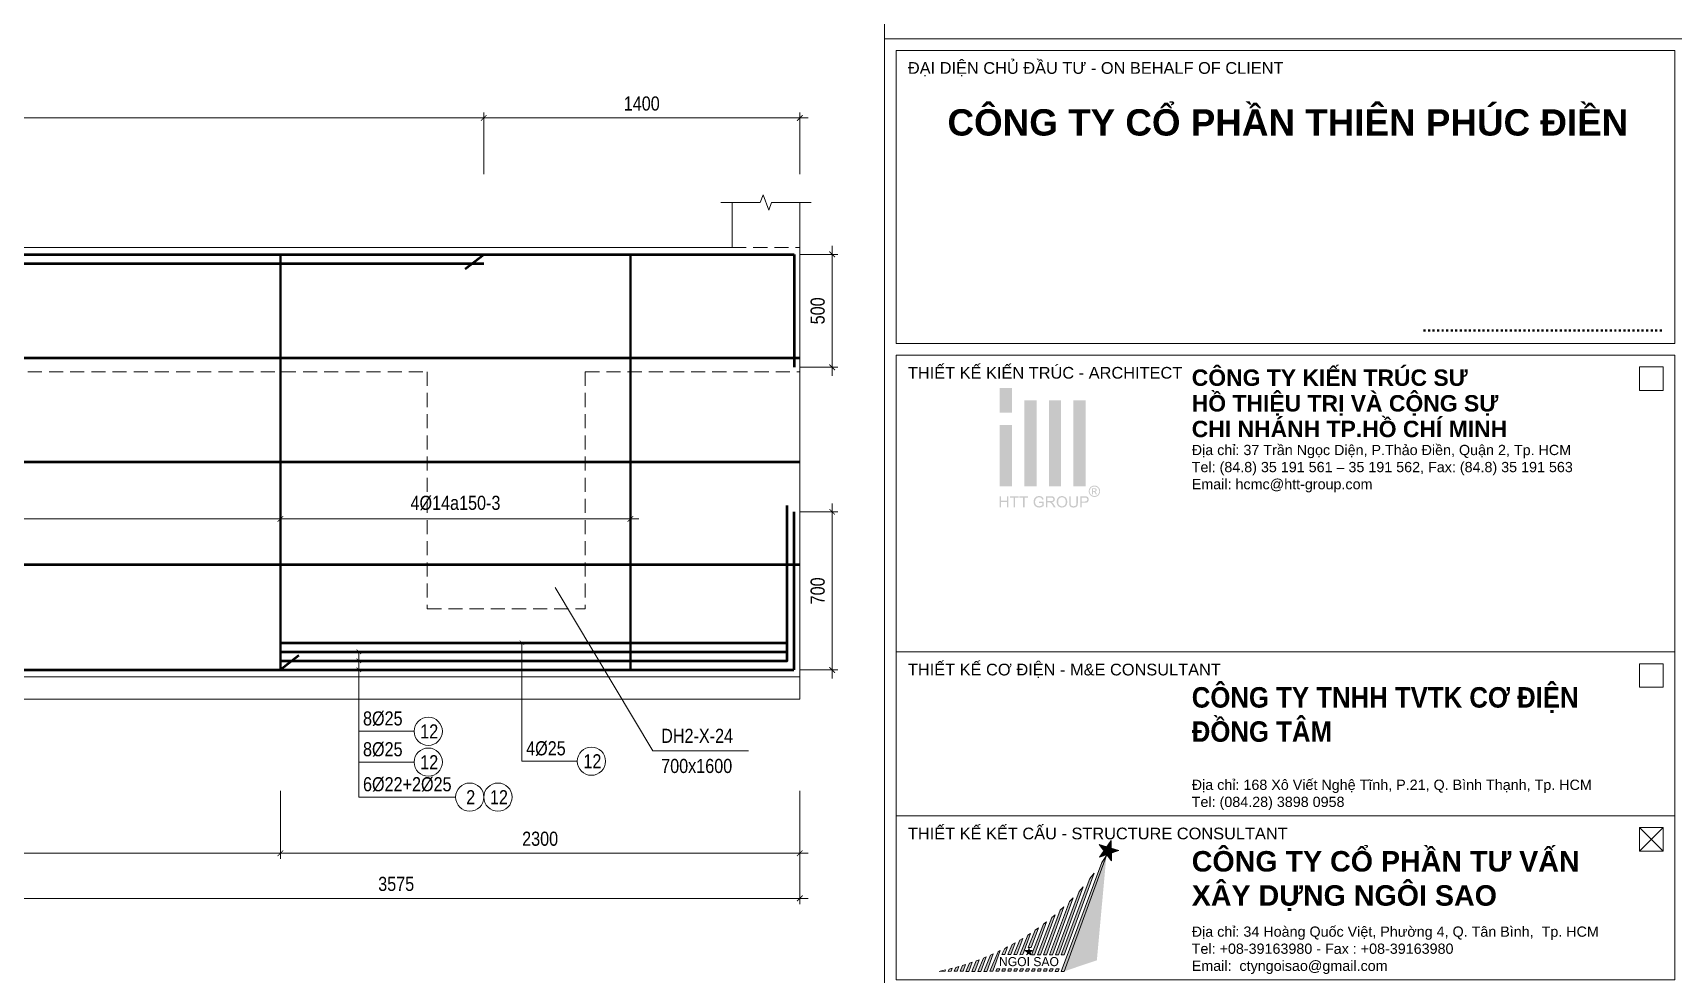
# Model space of a CAD drawing. Header units: millimetres. Extents: x 3014920 to 3563667, y -1638653 to -1356471.
# Drawn here: x 3207059 to 3214324, y -1614259 to -1610090 of the extents above; entities that cross this region are included whole.
import ezdxf
from ezdxf.enums import TextEntityAlignment as Align
from ezdxf.xclip import XClip

# ---------------------------------------------------------------- set-up
doc = ezdxf.new("R2010")
doc.units = ezdxf.units.MM
doc.header["$MEASUREMENT"] = 0
doc.header["$XCLIPFRAME"] = 0
doc.header["$PDMODE"] = 2
doc.linetypes.add('HIDDEN', pattern=[0.375, 0.25, -0.125])
doc.layers.get('0').update_dxf_attribs({"lineweight": 9})
doc.layers.get('Defpoints').update_dxf_attribs({"color": 10, "lineweight": 0})
for name, color, linetype, lineweight in [('CDAI', 21, 'Continuous', 40), ('CTHEP', 50, 'Continuous', 50), ('DBAO', 90, 'Continuous', 13), ('DGIONG', 130, 'Continuous', 13), ('DMo', 9, 'HIDDEN', 9), ('KTH', 154, 'Continuous', 9), ('Net khuat', 8, 'HIDDEN', 13), ('TEXT', 7, 'Continuous', 15)]:
    doc.layers.add(name, color=color, linetype=linetype, lineweight=lineweight)
doc.layers.add('CHG_XX_Khung ten$0$A1 BORDER$0$DGIONG', color=7, linetype='Continuous', lineweight=13, true_color=0x29ffff)
doc.layers.add('CHG_XX_Khung ten$0$A1 BORDER$0$STICK', color=7, linetype='Continuous', lineweight=9, true_color=0xe60000)
doc.styles.add('CHG_XX_Khung ten$0$A1 BORDER$0$ARIAL', font='arial.ttf')
doc.styles.add('CHG_XX_Khung ten$0$A1 BORDER$0$Arial - Bold', font='arialbd.ttf', dxfattribs={"height": 2.5})
doc.styles.add('CHG_XX_Khung ten$0$A1 BORDER$0$Star-AvoBold', font='VAVOB_0.TTF')
doc.styles.add('CHG_XX_Khung ten$0$A1 BORDER$0$Title Block DD$0$ARIAL', font='arial.ttf')
doc.styles.add('CHG_XX_Khung ten$0$A1 BORDER$0$Title Block DD$0$Arial - Bold', font='arialbd.ttf', dxfattribs={"height": 2.5})
doc.styles.add('Star-HelCon', font='VHELVCN_0.TTF')
doc.styles.add('TTP-HelCon', font='VHELVCN_0.TTF')
doc.styles.add('VNI-HELVE-CONDENSE', font='VHELVCN_0.TTF')
doc.dimstyles.new('kc-25', dxfattribs={"dimtxt": 62.5, "dimasz": 20, "dimexe": 20, "dimexo": 50, "dimgap": 25, "dimtad": 3, "dimdec": 0, "dimzin": 0, "dimdsep": 46, "dimtxsty": 'VNI-HELVE-CONDENSE', "dimblk": 'DIM', "dimcen": 2.5, "dimclrd": 256, "dimclre": 154, "dimclrt": 7, "dimaunit": 1, "dimadec": 0, "dimazin": 0, "dimtfac": 1, "dimtdec": 0, "dimtix": 1, "dimtmove": 0, "dimatfit": 3, "dimldrblk": 'DOT', "dimfxl": 1, "dimtolj": 1, "dimtzin": 0, "dimarcsym": 0})
doc.dimstyles.new('TTP-25', dxfattribs={"dimscale": 25, "dimtxt": 2.5, "dimasz": 1, "dimexe": 1, "dimexo": 1, "dimgap": 0.09, "dimtad": 0, "dimdec": 4, "dimrnd": 1, "dimzin": 9, "dimdsep": 46, "dimtxsty": 'TTP-HelCon', "dimblk": 'ARCHTICK', "dimcen": 0.09, "dimdle": 1.5, "dimclrd": 256, "dimclre": 256, "dimclrt": 7, "dimadec": 0, "dimazin": 0, "dimtfac": 1, "dimtdec": 4, "dimtmove": 0, "dimatfit": 3, "dimldrblk": 'ARCHTICK', "dimfxl": 1, "dimtvp": 1, "dimtolj": 1, "dimtzin": 0, "dimarcsym": 0})

# ---------------------------------------------------------------- blocks, each defined once
blk = doc.blocks.new('_ArchTick')
at = {"color": 0, "linetype": 'ByBlock', "const_width": 0.15}
blk.add_lwpolyline([(-0.5, -0.5), (0.5, 0.5)], dxfattribs=at)
blk = doc.blocks.new('*D649')
at = {"layer": 'Defpoints', "color": 0, "transparency": 16777216}
for p in [(21300, 574), (16100, 300), (21300, 300)]:
    blk.add_point(p, dxfattribs=at)
at = {"layer": 'KTH', "lineweight": -2, "transparency": 16777216}
for p, q in [((16100, 325), (16100, 599)), ((21300, 325), (21300, 599)), ((16062.5, 574), (21337.5, 574))]:
    blk.add_line(p, q, dxfattribs=at)
at = {"layer": 'KTH', "lineweight": -2, "transparency": 16777216, "xscale": 25, "yscale": 25, "zscale": 25, "rotation": 180}
blk.add_blockref('_ArchTick', (16100, 574), dxfattribs=at)
at = {"layer": 'KTH', "lineweight": -2, "transparency": 16777216, "xscale": 25, "yscale": 25, "zscale": 25}
blk.add_blockref('_ArchTick', (21300, 574), dxfattribs=at)
at = {"layer": 'KTH', "color": 7, "transparency": 16777216, "insert": (18700, 637.8), "char_height": 62.5, "attachment_point": 5, "style": 'TTP-HelCon'}
blk.add_mtext('\\A1;5200', dxfattribs=at)
blk = doc.blocks.new('*D2047')
at = {"layer": 'Defpoints', "color": 0, "transparency": 16777216}
for p in [(44625, -2380.8), (48200, -2380.8), (44625, -2881.8)]:
    blk.add_point(p, dxfattribs=at)
at = {"layer": 'KTH', "lineweight": -2, "transparency": 16777216}
for p, q in [((44625, -2405.8), (44625, -2906.8)), ((48200, -2405.8), (48200, -2906.8)), ((48237.5, -2881.8), (44587.5, -2881.8))]:
    blk.add_line(p, q, dxfattribs=at)
at = {"layer": 'KTH', "lineweight": -2, "transparency": 16777216, "xscale": 25, "yscale": 25, "zscale": 25, "rotation": 180}
blk.add_blockref('_ArchTick', (44625, -2881.8), dxfattribs=at)
at = {"layer": 'KTH', "lineweight": -2, "transparency": 16777216, "xscale": 25, "yscale": 25, "zscale": 25}
blk.add_blockref('_ArchTick', (48200, -2881.8), dxfattribs=at)
at = {"layer": 'KTH', "color": 7, "transparency": 16777216, "insert": (46412.5, -2818), "char_height": 62.5, "attachment_point": 5, "style": 'TTP-HelCon'}
blk.add_mtext('\\A1;3575', dxfattribs=at)
blk = doc.blocks.new('*D2054')
at = {"layer": 'Defpoints', "color": 0, "transparency": 16777216}
for p in [(48200, 574), (46800, 300), (48200, 300)]:
    blk.add_point(p, dxfattribs=at)
at = {"layer": 'KTH', "lineweight": -2, "transparency": 16777216}
for p, q in [((46800, 325), (46800, 599)), ((48200, 325), (48200, 599)), ((46762.5, 574), (48237.5, 574))]:
    blk.add_line(p, q, dxfattribs=at)
at = {"layer": 'KTH', "lineweight": -2, "transparency": 16777216, "xscale": 25, "yscale": 25, "zscale": 25, "rotation": 180}
blk.add_blockref('_ArchTick', (46800, 574), dxfattribs=at)
at = {"layer": 'KTH', "lineweight": -2, "transparency": 16777216, "xscale": 25, "yscale": 25, "zscale": 25}
blk.add_blockref('_ArchTick', (48200, 574), dxfattribs=at)
at = {"layer": 'KTH', "color": 7, "transparency": 16777216, "insert": (47500, 637.8), "char_height": 62.5, "attachment_point": 5, "style": 'TTP-HelCon'}
blk.add_mtext('\\A1;1400', dxfattribs=at)
blk = doc.blocks.new('*D2055')
at = {"layer": 'Defpoints', "color": 0, "transparency": 16777216}
for p in [(41400, 574), (41400, 300), (46800, 300)]:
    blk.add_point(p, dxfattribs=at)
at = {"layer": 'KTH', "lineweight": -2, "transparency": 16777216}
for p, q in [((41400, 325), (41400, 599)), ((46800, 325), (46800, 599)), ((46837.5, 574), (41362.5, 574))]:
    blk.add_line(p, q, dxfattribs=at)
at = {"layer": 'KTH', "lineweight": -2, "transparency": 16777216, "xscale": 25, "yscale": 25, "zscale": 25, "rotation": 180}
blk.add_blockref('_ArchTick', (41400, 574), dxfattribs=at)
at = {"layer": 'KTH', "lineweight": -2, "transparency": 16777216, "xscale": 25, "yscale": 25, "zscale": 25}
blk.add_blockref('_ArchTick', (46800, 574), dxfattribs=at)
at = {"layer": 'KTH', "color": 7, "transparency": 16777216, "insert": (44100, 637.8), "char_height": 62.5, "attachment_point": 5, "style": 'TTP-HelCon'}
blk.add_mtext('\\A1;5400', dxfattribs=at)
blk = doc.blocks.new('*D2058')
at = {"layer": 'Defpoints', "color": 0, "transparency": 16777216}
for p in [(45900, -2380.8), (48200, -2380.8), (45900, -2681.8)]:
    blk.add_point(p, dxfattribs=at)
at = {"layer": 'KTH', "lineweight": -2, "transparency": 16777216}
for p, q in [((45900, -2405.8), (45900, -2706.8)), ((48200, -2405.8), (48200, -2706.8)), ((48237.5, -2681.8), (45862.5, -2681.8))]:
    blk.add_line(p, q, dxfattribs=at)
at = {"layer": 'KTH', "lineweight": -2, "transparency": 16777216, "xscale": 25, "yscale": 25, "zscale": 25, "rotation": 180}
blk.add_blockref('_ArchTick', (45900, -2681.8), dxfattribs=at)
at = {"layer": 'KTH', "lineweight": -2, "transparency": 16777216, "xscale": 25, "yscale": 25, "zscale": 25}
blk.add_blockref('_ArchTick', (48200, -2681.8), dxfattribs=at)
at = {"layer": 'KTH', "color": 7, "transparency": 16777216, "insert": (47050, -2618), "char_height": 62.5, "attachment_point": 5, "style": 'TTP-HelCon'}
blk.add_mtext('\\A1;2300', dxfattribs=at)
blk = doc.blocks.new('*D2059')
at = {"layer": 'Defpoints', "color": 0, "transparency": 16777216}
for p in [(42350, -2380.8), (45900, -2380.8), (42350, -2681.8)]:
    blk.add_point(p, dxfattribs=at)
at = {"layer": 'KTH', "lineweight": -2, "transparency": 16777216}
for p, q in [((42350, -2405.8), (42350, -2706.8)), ((45900, -2405.8), (45900, -2706.8)), ((45937.5, -2681.8), (42312.5, -2681.8))]:
    blk.add_line(p, q, dxfattribs=at)
at = {"layer": 'KTH', "lineweight": -2, "transparency": 16777216, "xscale": 25, "yscale": 25, "zscale": 25, "rotation": 180}
blk.add_blockref('_ArchTick', (42350, -2681.8), dxfattribs=at)
at = {"layer": 'KTH', "lineweight": -2, "transparency": 16777216, "xscale": 25, "yscale": 25, "zscale": 25}
blk.add_blockref('_ArchTick', (45900, -2681.8), dxfattribs=at)
at = {"layer": 'KTH', "color": 7, "transparency": 16777216, "insert": (44125, -2618), "char_height": 62.5, "attachment_point": 5, "style": 'TTP-HelCon'}
blk.add_mtext('\\A1;3550', dxfattribs=at)
blk = doc.blocks.new('*D2076')
at = {"layer": 'Defpoints', "color": 0, "transparency": 16777216}
for p in [(42350, -602.9), (45900, -602.9), (45900, -1201.2)]:
    blk.add_point(p, dxfattribs=at)
at = {"layer": 'KTH', "lineweight": -2, "transparency": 16777216}
for p, q in [((42350, -627.9), (42350, -1226.2)), ((45900, -627.9), (45900, -1226.2)), ((42312.5, -1201.2), (45937.5, -1201.2))]:
    blk.add_line(p, q, dxfattribs=at)
at = {"layer": 'KTH', "lineweight": -2, "transparency": 16777216, "xscale": 25, "yscale": 25, "zscale": 25, "rotation": 180}
blk.add_blockref('_ArchTick', (42350, -1201.2), dxfattribs=at)
at = {"layer": 'KTH', "lineweight": -2, "transparency": 16777216, "xscale": 25, "yscale": 25, "zscale": 25}
blk.add_blockref('_ArchTick', (45900, -1201.2), dxfattribs=at)
at = {"layer": 'KTH', "color": 7, "transparency": 16777216, "insert": (44125, -1131.3), "char_height": 62.5, "attachment_point": 5, "style": 'TTP-HelCon'}
blk.add_mtext('\\A1;4Þ14a300-3', dxfattribs=at)
blk = doc.blocks.new('*D2077')
at = {"layer": 'Defpoints', "color": 0, "transparency": 16777216}
for p in [(45900, -602.9), (47450, -602.9), (47450, -1201.2)]:
    blk.add_point(p, dxfattribs=at)
at = {"layer": 'KTH', "lineweight": -2, "transparency": 16777216}
for p, q in [((45900, -627.9), (45900, -1226.2)), ((47450, -627.9), (47450, -1226.2)), ((45862.5, -1201.2), (47487.5, -1201.2))]:
    blk.add_line(p, q, dxfattribs=at)
at = {"layer": 'KTH', "lineweight": -2, "transparency": 16777216, "xscale": 25, "yscale": 25, "zscale": 25, "rotation": 180}
blk.add_blockref('_ArchTick', (45900, -1201.2), dxfattribs=at)
at = {"layer": 'KTH', "lineweight": -2, "transparency": 16777216, "xscale": 25, "yscale": 25, "zscale": 25}
blk.add_blockref('_ArchTick', (47450, -1201.2), dxfattribs=at)
at = {"layer": 'KTH', "color": 7, "transparency": 16777216, "insert": (46675, -1131.3), "char_height": 62.5, "attachment_point": 5, "style": 'TTP-HelCon'}
blk.add_mtext('\\A1;4Þ14a150-3', dxfattribs=at)
blk = doc.blocks.new('*D2081')
at = {"layer": 'Defpoints', "color": 0, "transparency": 16777216}
for p in [(48175, -30), (48175, -530), (48343.2, -530)]:
    blk.add_point(p, dxfattribs=at)
at = {"layer": 'KTH', "lineweight": -2, "transparency": 16777216}
for p, q in [((48343.2, 7.5), (48343.2, -567.5)), ((48200, -30), (48368.2, -30)), ((48200, -530), (48368.2, -530))]:
    blk.add_line(p, q, dxfattribs=at)
at = {"layer": 'KTH', "lineweight": -2, "transparency": 16777216, "xscale": 25, "yscale": 25, "zscale": 25}
for p, rotation in [((48343.2, -30), 90), ((48343.2, -530), 270)]:
    blk.add_blockref('_ArchTick', p, dxfattribs=dict(at, rotation=rotation))
at = {"layer": 'KTH', "color": 7, "transparency": 16777216, "insert": (48279.3, -280), "char_height": 62.5, "attachment_point": 5, "rotation": 90, "style": 'TTP-HelCon'}
blk.add_mtext('\\A1;500', dxfattribs=at)
blk = doc.blocks.new('*D2082')
at = {"layer": 'Defpoints', "color": 0, "transparency": 16777216}
for p in [(48173.8, -1170), (48173.8, -1870), (48343.2, -1870)]:
    blk.add_point(p, dxfattribs=at)
at = {"layer": 'KTH', "lineweight": -2, "transparency": 16777216}
for p, q in [((48343.2, -1132.5), (48343.2, -1907.5)), ((48198.8, -1170), (48368.2, -1170)), ((48198.8, -1870), (48368.2, -1870))]:
    blk.add_line(p, q, dxfattribs=at)
at = {"layer": 'KTH', "lineweight": -2, "transparency": 16777216, "xscale": 25, "yscale": 25, "zscale": 25}
for p, rotation in [((48343.2, -1170), 90), ((48343.2, -1870), 270)]:
    blk.add_blockref('_ArchTick', p, dxfattribs=dict(at, rotation=rotation))
at = {"layer": 'KTH', "color": 7, "transparency": 16777216, "insert": (48279.3, -1520), "char_height": 62.5, "attachment_point": 5, "rotation": 90, "style": 'TTP-HelCon'}
blk.add_mtext('\\A1;700', dxfattribs=at)
blk = doc.blocks.new('DIM')
h = blk.add_hatch(color=1)
h.paths.add_polyline_path([(0.49, 0.29, 1), (0.29, 0.49), (-0.19, 0), (0.19, 0)])
h.paths.add_polyline_path([(0.19, 0), (-0.19, 0), (-0.49, -0.29, 1), (-0.29, -0.49)])
at = {"color": 9}
for p, q in [((-0.19, 0), (-1.5, 0)), ((0.19, 0), (1.5, 0))]:
    blk.add_line(p, q, dxfattribs=at)
at = {"color": 1}
for p, q in [((-0.49, -0.29), (0.29, 0.49)), ((-0.29, -0.49), (0.49, 0.29)), ((-0.19, 0), (0.19, 0))]:
    blk.add_line(p, q, dxfattribs=at)
blk.add_arc((-0.39, -0.39), 0.138, 135, 315, dxfattribs=at)
blk = doc.blocks.new('CHG_XX_Khung ten$0$A1 BORDER$0$HTT-Logo')
at = {"true_color": 0x134fb3}
h = blk.add_hatch(color=154, dxfattribs=at)
h.paths.add_polyline_path([(3, 29.1), (0, 29.1), (0, 23.1), (3, 23.1)])
h.paths.add_polyline_path([(3, 20.1), (0, 20.1), (0, 5.1), (3, 5.1)])
h.paths.add_polyline_path([(9, 26.1), (6, 26.1), (6, 5.1), (9, 5.1)])
h.paths.add_polyline_path([(15, 26.1), (12, 26.1), (12, 5.1), (15, 5.1)])
h.paths.add_polyline_path([(21, 26.1), (18, 26.1), (18, 5.1), (21, 5.1)])
h.paths.add_polyline_path([(2.12, 2.7), (1.76, 2.7), (1.76, 1.59), (0.36, 1.59), (0.36, 2.7), (0, 2.7), (0, 0), (0.36, 0), (0.36, 1.27), (1.76, 1.27), (1.76, 0), (2.12, 0)])
h.paths.add_polyline_path([(4.65, 2.7), (2.51, 2.7), (2.51, 2.38), (3.4, 2.38), (3.4, 0), (3.76, 0), (3.76, 2.38), (4.65, 2.38)])
h.paths.add_polyline_path([(6.95, 2.7), (4.81, 2.7), (4.81, 2.38), (5.7, 2.38), (5.7, 0), (6.06, 0), (6.06, 2.38), (6.95, 2.38)])
h.paths.add_polyline_path([(8.64, 1.36), (8.64, 1.41), (8.66, 1.58), (8.69, 1.75), (8.75, 1.9), (8.81, 2.03), (8.92, 2.17), (9.05, 2.28), (9.2, 2.37), (9.29, 2.39), (9.45, 2.43), (9.65, 2.44), (9.84, 2.42), (10, 2.37), (10.14, 2.29), (10.26, 2.18), (10.34, 2.03), (10.41, 1.86), (10.73, 1.95), (10.68, 2.11), (10.61, 2.26), (10.53, 2.39), (10.45, 2.47), (10.31, 2.57), (10.16, 2.65), (10.13, 2.66), (9.97, 2.71), (9.8, 2.74), (9.63, 2.75), (9.55, 2.74), (9.38, 2.73), (9.21, 2.7), (9.06, 2.65), (8.91, 2.58), (8.88, 2.56), (8.75, 2.47), (8.63, 2.36), (8.53, 2.23), (8.44, 2.07), (8.41, 1.99), (8.35, 1.84), (8.31, 1.68), (8.28, 1.51), (8.27, 1.34), (8.28, 1.26), (8.29, 1.09), (8.32, 0.92), (8.38, 0.77), (8.44, 0.62), (8.46, 0.58), (8.55, 0.44), (8.66, 0.32), (8.79, 0.21), (8.93, 0.12), (9, 0.09), (9.15, 0.03), (9.31, -0.01), (9.48, -0.04), (9.65, -0.05), (9.73, -0.04), (9.9, -0.03), (10.07, 0.01), (10.23, 0.06), (10.34, 0.11), (10.48, 0.18), (10.63, 0.27), (10.77, 0.38), (10.77, 1.38), (9.63, 1.38), (9.63, 1.06), (10.42, 1.06), (10.42, 0.56), (10.39, 0.53), (10.26, 0.45), (10.09, 0.37), (9.96, 0.32), (9.8, 0.29), (9.63, 0.28), (9.62, 0.28), (9.45, 0.29), (9.28, 0.33), (9.12, 0.4), (8.97, 0.49), (8.86, 0.61), (8.77, 0.75), (8.73, 0.85), (8.68, 1), (8.65, 1.17)])
h.paths.add_polyline_path([(13.16, 1.39), (13.28, 1.48), (13.3, 1.51), (13.39, 1.64), (13.44, 1.79), (13.46, 1.96), (13.46, 2.06), (13.42, 2.22), (13.35, 2.37), (13.31, 2.43), (13.19, 2.55), (13.05, 2.63), (13.01, 2.64), (12.87, 2.67), (12.7, 2.69), (12.5, 2.7), (11.3, 2.7), (11.3, 0), (11.66, 0), (11.66, 1.2), (12.07, 1.2), (12.11, 1.2), (12.28, 1.19), (12.44, 1.11), (12.49, 1.07), (12.62, 0.93), (12.67, 0.86), (12.77, 0.73), (12.88, 0.56), (13.23, 0), (13.68, 0), (13.21, 0.73), (13.13, 0.85), (13.03, 0.98), (12.92, 1.09), (12.86, 1.14), (12.7, 1.23), (12.86, 1.26), (13.03, 1.31)])
h.paths.add_polyline_path([(11.66, 1.51), (11.66, 2.4), (12.51, 2.4), (12.67, 2.39), (12.83, 2.35), (12.97, 2.27), (13.06, 2.13), (13.09, 1.96), (13.08, 1.87), (13.02, 1.72), (12.96, 1.64), (12.8, 1.55), (12.62, 1.52), (12.43, 1.51)], flags=16)
h.paths.add_polyline_path([(16.49, 1.43), (16.48, 1.6), (16.44, 1.77), (16.4, 1.92), (16.34, 2.07), (16.33, 2.09), (16.24, 2.23), (16.14, 2.36), (16.02, 2.47), (15.88, 2.57), (15.85, 2.59), (15.7, 2.66), (15.54, 2.71), (15.38, 2.74), (15.2, 2.75), (15.15, 2.75), (14.98, 2.73), (14.82, 2.7), (14.66, 2.64), (14.52, 2.57), (14.39, 2.48), (14.27, 2.37), (14.18, 2.26), (14.1, 2.14), (14.03, 2), (13.98, 1.84), (13.94, 1.68), (13.92, 1.5), (13.91, 1.31), (13.91, 1.29), (13.92, 1.12), (13.95, 0.96), (14, 0.8), (14.07, 0.64), (14.07, 0.62), (14.16, 0.48), (14.26, 0.35), (14.38, 0.23), (14.52, 0.14), (14.56, 0.12), (14.71, 0.04), (14.86, -0.01), (15.03, -0.04), (15.2, -0.05), (15.21, -0.05), (15.38, -0.03), (15.55, 0), (15.7, 0.05), (15.86, 0.12), (15.87, 0.13), (16.01, 0.22), (16.13, 0.33), (16.24, 0.46), (16.33, 0.61), (16.36, 0.69), (16.42, 0.84), (16.46, 1), (16.48, 1.17), (16.49, 1.35)])
h.paths.add_polyline_path([(14.28, 1.45), (14.3, 1.64), (14.34, 1.81), (14.4, 1.95), (14.47, 2.08), (14.57, 2.2), (14.73, 2.32), (14.88, 2.38), (15.04, 2.43), (15.21, 2.44), (15.38, 2.42), (15.54, 2.38), (15.69, 2.31), (15.82, 2.2), (15.93, 2.07), (16.01, 1.93), (16.04, 1.85), (16.09, 1.7), (16.12, 1.53), (16.12, 1.32), (16.11, 1.12), (16.08, 0.95), (16.03, 0.79), (15.96, 0.66), (15.86, 0.54), (15.8, 0.48), (15.67, 0.38), (15.53, 0.32), (15.37, 0.27), (15.2, 0.26), (15.12, 0.26), (14.95, 0.29), (14.8, 0.35), (14.67, 0.43), (14.54, 0.54), (14.45, 0.66), (14.37, 0.8), (14.32, 0.95), (14.29, 1.12), (14.28, 1.31)], flags=16)
h.paths.add_polyline_path([(17.31, 2.7), (16.96, 2.7), (16.96, 1.12), (16.96, 0.93), (16.98, 0.75), (17.02, 0.6), (17.06, 0.46), (17.07, 0.44), (17.15, 0.3), (17.27, 0.18), (17.4, 0.08), (17.51, 0.03), (17.67, -0.01), (17.84, -0.04), (18.02, -0.05), (18.2, -0.04), (18.37, -0.01), (18.52, 0.04), (18.66, 0.1), (18.68, 0.12), (18.81, 0.22), (18.91, 0.35), (18.99, 0.49), (19.02, 0.61), (19.06, 0.76), (19.07, 0.94), (19.08, 1.14), (19.08, 2.7), (18.72, 2.7), (18.72, 1.14), (18.72, 1.06), (18.71, 0.86), (18.68, 0.69), (18.62, 0.55), (18.55, 0.45), (18.49, 0.4), (18.36, 0.33), (18.19, 0.29), (17.99, 0.28), (17.92, 0.28), (17.75, 0.31), (17.6, 0.37), (17.46, 0.48), (17.38, 0.63), (17.34, 0.77), (17.32, 0.94), (17.31, 1.14)])
h.paths.add_polyline_path([(21.42, 1.25), (21.52, 1.34), (21.6, 1.45), (21.67, 1.59), (21.72, 1.75), (21.73, 1.92), (21.73, 1.97), (21.71, 2.13), (21.65, 2.29), (21.56, 2.44), (21.44, 2.55), (21.42, 2.56), (21.27, 2.63), (21.1, 2.67), (21.05, 2.68), (20.89, 2.7), (20.69, 2.7), (19.67, 2.7), (19.67, 0), (20.03, 0), (20.03, 1.1), (20.72, 1.1), (20.76, 1.1), (20.96, 1.11), (21.14, 1.14), (21.29, 1.19)])
h.paths.add_polyline_path([(20.03, 1.42), (20.03, 2.38), (20.72, 2.38), (20.93, 2.37), (21.06, 2.36), (21.16, 2.31), (21.28, 2.2), (21.34, 2.08), (21.37, 1.91), (21.36, 1.82), (21.31, 1.67), (21.22, 1.54), (21.09, 1.47), (20.93, 1.43), (20.73, 1.42)], flags=16)
h.paths.add_polyline_path([(23.87, 2.76), (24.01, 2.85), (24.13, 2.96), (24.24, 3.09), (24.33, 3.24), (24.35, 3.28), (24.42, 3.44), (24.47, 3.6), (24.5, 3.76), (24.51, 3.93), (24.51, 3.98), (24.49, 4.15), (24.46, 4.31), (24.4, 4.47), (24.33, 4.62), (24.29, 4.69), (24.19, 4.82), (24.08, 4.94), (23.95, 5.05), (23.81, 5.14), (23.77, 5.16), (23.61, 5.23), (23.45, 5.28), (23.29, 5.31), (23.12, 5.32), (23.08, 5.31), (22.92, 5.3), (22.76, 5.27), (22.6, 5.21), (22.44, 5.14), (22.38, 5.1), (22.24, 5.01), (22.12, 4.89), (22.01, 4.77), (21.92, 4.62), (21.89, 4.57), (21.82, 4.41), (21.77, 4.25), (21.74, 4.09), (21.73, 3.93), (21.73, 3.87), (21.75, 3.71), (21.79, 3.55), (21.84, 3.39), (21.92, 3.24), (21.95, 3.18), (22.05, 3.04), (22.16, 2.92), (22.29, 2.81), (22.43, 2.72), (22.48, 2.7), (22.64, 2.63), (22.79, 2.58), (22.96, 2.55), (23.12, 2.54), (23.18, 2.54), (23.34, 2.55), (23.5, 2.59), (23.66, 2.65), (23.82, 2.72)])
h.paths.add_polyline_path([(22.55, 2.92), (22.45, 2.98), (22.32, 3.09), (22.21, 3.21), (22.12, 3.35), (22.07, 3.44), (22.01, 3.6), (21.98, 3.76), (21.96, 3.93), (21.97, 4.03), (22, 4.19), (22.05, 4.35), (22.12, 4.51), (22.18, 4.61), (22.29, 4.73), (22.41, 4.85), (22.56, 4.94), (22.64, 4.98), (22.8, 5.04), (22.96, 5.07), (23.12, 5.09), (23.21, 5.08), (23.37, 5.06), (23.53, 5.01), (23.69, 4.94), (23.79, 4.88), (23.92, 4.77), (24.03, 4.65), (24.13, 4.51), (24.17, 4.41), (24.23, 4.25), (24.27, 4.09), (24.28, 3.93), (24.28, 3.83), (24.25, 3.67), (24.2, 3.51), (24.13, 3.35), (24.07, 3.25), (23.96, 3.13), (23.84, 3.01), (23.7, 2.92), (23.61, 2.87), (23.45, 2.81), (23.29, 2.78), (23.12, 2.77), (23.02, 2.77), (22.86, 2.8), (22.7, 2.85)], flags=16)
h.paths.add_polyline_path([(22.51, 3.16), (22.51, 4.65), (23.03, 4.65), (23.23, 4.64), (23.4, 4.62), (23.55, 4.52), (23.6, 4.47), (23.66, 4.31), (23.67, 4.25), (23.64, 4.09), (23.55, 3.96), (23.42, 3.87), (23.24, 3.82), (23.37, 3.75), (23.46, 3.64), (23.57, 3.47), (23.77, 3.16), (23.47, 3.16), (23.34, 3.39), (23.23, 3.58), (23.14, 3.7), (23.09, 3.74), (22.94, 3.79), (22.9, 3.79), (22.76, 3.79), (22.76, 3.16)], flags=0)
h.paths.add_polyline_path([(22.76, 4), (22.76, 4.45), (23.03, 4.45), (23.13, 4.45), (23.27, 4.42), (23.37, 4.35), (23.41, 4.21), (23.33, 4.06), (23.24, 4.02), (23.05, 4)], flags=0)
blk = doc.blocks.new('CHG_XX_Khung ten')
at = {"layer": 'CHG_XX_Khung ten$0$A1 BORDER$0$DGIONG'}
h = blk.add_hatch(color=256, dxfattribs=at)
h.paths.add_polyline_path([(724.94, 283.19), (724.15, 281.97), (717.19, 263.38), (717.7, 263.38)])
h.paths.add_polyline_path([(722.81, 280.17), (722.1, 279.22), (717.21, 266.21), (717.72, 266.21)], flags=17)
h.paths.add_polyline_path([(720.93, 277.8), (720.27, 277.04), (716.19, 266.22), (716.7, 266.22)])
h.paths.add_polyline_path([(719.23, 275.93), (718.6, 275.29), (715.18, 266.22), (715.69, 266.22)])
h.paths.add_polyline_path([(717.65, 274.38), (717.03, 273.81), (714.16, 266.22), (714.67, 266.22)])
h.paths.add_polyline_path([(716.14, 273.03), (715.61, 272.59), (713.15, 266.22), (713.66, 266.22)])
h.paths.add_polyline_path([(714.69, 271.86), (714.17, 271.45), (712.13, 266.23), (712.64, 266.23)])
h.paths.add_polyline_path([(713.29, 270.81), (712.76, 270.43), (711.57, 267.46), (712.07, 267.47)])
h.paths.add_polyline_path([(710.1, 266.23), (710.61, 266.24), (711.93, 269.87), (711.48, 269.56)])
h.paths.add_polyline_path([(710.61, 269.02), (710.13, 268.73), (709.08, 266.24), (709.59, 266.24)])
h.paths.add_polyline_path([(709.31, 268.26), (708.82, 267.97), (708.07, 266.24), (708.58, 266.24)])
h.paths.add_polyline_path([(708.04, 267.56), (707.54, 267.3), (707.05, 266.25), (707.56, 266.25)])
h.paths.add_polyline_path([(716.84, 263.8), (716.33, 263.8), (716.18, 263.38), (716.69, 263.38)])
h.paths.add_polyline_path([(715.67, 263.39), (715.82, 263.8), (715.32, 263.8), (715.16, 263.39)])
h.paths.add_polyline_path([(714.15, 263.39), (714.65, 263.39), (714.8, 263.8), (714.3, 263.8)])
h.paths.add_polyline_path([(713.13, 263.39), (713.64, 263.4), (713.79, 263.81), (713.28, 263.81)])
h.paths.add_polyline_path([(712.77, 263.81), (712.27, 263.81), (712.11, 263.39), (712.62, 263.4)])
h.paths.add_polyline_path([(711.25, 263.81), (711.1, 263.4), (711.61, 263.4), (711.76, 263.81)])
h.paths.add_polyline_path([(710.59, 263.4), (710.74, 263.82), (710.24, 263.82), (710.08, 263.4)])
h.paths.add_polyline_path([(709.73, 263.82), (709.22, 263.82), (709.07, 263.41), (709.57, 263.41)])
h.paths.add_polyline_path([(708.71, 263.82), (708.21, 263.82), (708.05, 263.41), (708.56, 263.41)])
h.paths.add_polyline_path([(707.54, 263.41), (707.69, 263.83), (707.19, 263.83), (707.03, 263.41)])
h.paths.add_polyline_path([(706.68, 263.83), (706.17, 263.83), (706.02, 263.42), (706.53, 263.42)])
h.paths.add_polyline_path([(705, 263.42), (705.51, 263.42), (706.79, 266.93), (706.4, 266.74)])
h.paths.add_polyline_path([(703.97, 263.37), (704.48, 263.37), (705.57, 266.36), (705.14, 266.17)])
h.paths.add_polyline_path([(704.36, 265.84), (703.91, 265.65), (702.96, 263.38), (703.46, 263.38)])
h.paths.add_polyline_path([(703.17, 265.37), (702.69, 265.19), (701.94, 263.38), (702.45, 263.38)])
h.paths.add_polyline_path([(702, 264.94), (701.5, 264.77), (700.92, 263.38), (701.43, 263.38)])
h.paths.add_polyline_path([(700.84, 264.56), (700.33, 264.4), (699.91, 263.39), (700.42, 263.39)])
h.paths.add_polyline_path([(699.7, 264.21), (699.18, 264.06), (698.89, 263.39), (699.4, 263.39)])
h.paths.add_polyline_path([(698.57, 263.9), (698.04, 263.77), (697.87, 263.38), (698.38, 263.39)])
h.paths.add_polyline_path([(697.37, 263.39), (697.45, 263.63), (696.91, 263.51), (696.35, 263.38)])
blk.add_hatch(color=256, dxfattribs=at).paths.add_polyline_path([(724.92, 283.21), (717.68, 263.38), (723.28, 265.27)])
at = {"layer": 'CHG_XX_Khung ten$0$A1 BORDER$0$STICK'}
for points in [[(723.71, 282.88), (725.74, 285.75), (725.8, 282.26), (723.67, 285.06), (727.02, 284.03)], [(725.76, 284.41), (724.96, 284.66), (724.49, 283.98), (724.99, 283.32), (725.77, 283.6)], [(711.25, 266.22), (711.64, 267.39), (712.01, 266.22), (711.02, 266.95), (712.24, 266.93)], [(711.87, 266.67), (711.78, 266.94), (711.49, 266.94), (711.4, 266.67), (711.63, 266.5)]]:
    blk.add_hatch(color=256, dxfattribs=at).paths.add_polyline_path(points)
for p, q in [((687, 577), (687, 17)), ((687, 422.69), (824, 422.69)), ((816, 283.93), (820, 287.93)), ((820, 283.93), (816, 287.93))]:
    blk.add_line(p, q)
at = {"linetype": 'Continuous'}
for points in [[(689, 368.62), (822, 368.62), (822, 317.93), (689, 317.93)], [(689, 317.93), (822, 317.93), (822, 289.93), (689, 289.93)], [(689, 289.93), (822, 289.93), (822, 261.93), (689, 261.93)]]:
    blk.add_lwpolyline(points, close=True, dxfattribs=at)
for points in [[(816, 362.62), (820, 362.62), (820, 366.62), (816, 366.62)], [(816, 311.93), (820, 311.93), (820, 315.93), (816, 315.93)], [(816, 283.93), (820, 283.93), (820, 287.93), (816, 287.93)]]:
    blk.add_lwpolyline(points, close=True)
at = {"layer": 'CHG_XX_Khung ten$0$A1 BORDER$0$DGIONG'}
for points in [[(724.94, 283.19), (717.7, 263.38), (717.19, 263.38), (724.15, 281.97), (724.94, 283.19)], [(720.93, 277.8), (716.7, 266.22), (716.19, 266.22), (720.27, 277.04), (720.93, 277.8)], [(722.81, 280.17), (717.72, 266.21), (717.21, 266.21), (722.1, 279.22), (722.81, 280.17)], [(719.23, 275.93), (715.69, 266.22), (715.18, 266.22), (718.6, 275.29), (719.23, 275.93)], [(714.69, 271.86), (712.64, 266.23), (712.13, 266.23), (714.17, 271.45), (714.69, 271.86)], [(716.14, 273.03), (713.66, 266.22), (713.15, 266.22), (715.61, 272.59), (716.14, 273.03)], [(717.65, 274.38), (714.67, 266.22), (714.16, 266.22), (717.03, 273.81), (717.65, 274.38)], [(710.61, 269.02), (709.59, 266.24), (709.08, 266.24), (710.13, 268.73), (710.61, 269.02)], [(711.93, 269.87), (710.61, 266.24), (710.1, 266.23), (711.48, 269.56), (711.93, 269.87)], [(713.29, 270.81), (712.07, 267.47), (711.57, 267.46), (712.76, 270.43), (713.29, 270.81)], [(705.57, 266.36), (704.48, 263.37), (703.97, 263.37), (705.14, 266.17), (705.57, 266.36)], [(706.79, 266.93), (705.51, 263.42), (705, 263.42), (706.4, 266.74), (706.79, 266.93)], [(708.04, 267.56), (707.56, 266.25), (707.05, 266.25), (707.54, 267.3), (708.04, 267.56)], [(709.31, 268.26), (708.58, 266.24), (708.07, 266.24), (708.82, 267.97), (709.31, 268.26)], [(697.45, 263.63), (697.37, 263.39), (696.35, 263.38), (696.91, 263.51), (697.45, 263.63)], [(698.57, 263.9), (698.38, 263.39), (697.87, 263.38), (698.04, 263.77), (698.57, 263.9)], [(699.7, 264.21), (699.4, 263.39), (698.89, 263.39), (699.18, 264.06), (699.7, 264.21)], [(700.84, 264.56), (700.42, 263.39), (699.91, 263.39), (700.33, 264.4), (700.84, 264.56)], [(702, 264.94), (701.43, 263.38), (700.92, 263.38), (701.5, 264.77), (702, 264.94)], [(703.17, 265.37), (702.45, 263.38), (701.94, 263.38), (702.69, 265.19), (703.17, 265.37)], [(704.36, 265.84), (703.46, 263.38), (702.96, 263.38), (703.91, 265.65), (704.36, 265.84)]]:
    blk.add_lwpolyline(points, dxfattribs=at)
for points in [[(706.53, 263.42), (706.68, 263.83), (706.17, 263.83), (706.02, 263.42)], [(707.54, 263.41), (707.69, 263.83), (707.19, 263.83), (707.03, 263.41)], [(708.56, 263.41), (708.71, 263.82), (708.21, 263.82), (708.05, 263.41)], [(709.57, 263.41), (709.73, 263.82), (709.22, 263.82), (709.07, 263.41)], [(710.59, 263.4), (710.74, 263.82), (710.24, 263.82), (710.08, 263.4)], [(711.61, 263.4), (711.76, 263.81), (711.25, 263.81), (711.1, 263.4)], [(712.62, 263.4), (712.77, 263.81), (712.27, 263.81), (712.11, 263.39)], [(713.64, 263.4), (713.79, 263.81), (713.28, 263.81), (713.13, 263.39)], [(714.65, 263.39), (714.8, 263.8), (714.3, 263.8), (714.15, 263.39)], [(715.67, 263.39), (715.82, 263.8), (715.32, 263.8), (715.16, 263.39)], [(716.69, 263.38), (716.84, 263.8), (716.33, 263.8), (716.18, 263.38)]]:
    blk.add_lwpolyline(points, close=True, dxfattribs=at)
at = {"layer": 'CHG_XX_Khung ten$0$A1 BORDER$0$STICK'}
for p, q in [((723.67, 285.06), (727.02, 284.03)), ((725.8, 282.26), (723.67, 285.06)), ((723.71, 282.88), (725.74, 285.75)), ((727.02, 284.03), (723.71, 282.88)), ((725.74, 285.75), (725.8, 282.26)), ((711.02, 266.95), (712.24, 266.93)), ((712.01, 266.22), (711.02, 266.95)), ((712.24, 266.93), (711.25, 266.22)), ((711.64, 267.39), (712.01, 266.22))]:
    blk.add_line(p, q, dxfattribs=at)
at = {"xscale": 0.7, "yscale": 0.7, "zscale": 0.7}
blk.add_blockref('CHG_XX_Khung ten$0$A1 BORDER$0$HTT-Logo', (706.68, 342.64), dxfattribs=at)
for s, style, p in [('ĐẠI DIỆN CHỦ ĐẦU TƯ - ON BEHALF OF CLIENT ', 'CHG_XX_Khung ten$0$A1 BORDER$0$Title Block DD$0$ARIAL', (691, 417.69)), ('THIẾT KẾ KIẾN TRÚC - ARCHITECT', 'CHG_XX_Khung ten$0$A1 BORDER$0$ARIAL', (691, 365.62)), ('THIẾT KẾ CƠ ĐIỆN - M&E CONSULTANT', 'CHG_XX_Khung ten$0$A1 BORDER$0$ARIAL', (691, 314.93)), ('THIẾT KẾ KẾT CẤU - STRUCTURE CONSULTANT', 'CHG_XX_Khung ten$0$A1 BORDER$0$ARIAL', (691, 286.93))]:
    blk.add_text(s, height=2, dxfattribs=dict(style=style)).set_placement(p, align=Align.MIDDLE_LEFT)
at = {"style": 'CHG_XX_Khung ten$0$A1 BORDER$0$Title Block DD$0$Arial - Bold'}
blk.add_text('.....................................................', height=2, dxfattribs=at).set_placement((820, 373.62), align=Align.MIDDLE_RIGHT)
at = {"ltscale": 10, "insert": (755.91, 410.64), "char_height": 4.5, "width": 121.2929, "attachment_point": 2, "style": 'CHG_XX_Khung ten$0$A1 BORDER$0$Title Block DD$0$Arial - Bold', "bg_fill": 2}
blk.add_mtext('CÔNG TY CỔ PHẦN THIÊN PHÚC ĐIỀN', dxfattribs=at)
at = {"ltscale": 10, "insert": (739.49, 366.19), "char_height": 2.8, "width": 76.248, "attachment_point": 1, "line_spacing_factor": 0.938532, "style": 'CHG_XX_Khung ten$0$A1 BORDER$0$Arial - Bold'}
blk.add_mtext('CÔNG TY KIẾN TRÚC SƯ\\PHỒ THIỆU TRỊ VÀ CỘNG SỰ\\PCHI NHÁNH TP.HỒ CHÍ MINH', dxfattribs=at)
at = {"ltscale": 10}
for s, insert, char_height, width, attachment_point, style in [('Địa chỉ: 37 Trần Ngọc Diện, P.Thảo Điền, Quận 2, Tp. HCM\\PTel: (84.8) 35 191 561 – 35 191 562, Fax: (84.8) 35 191 563\\PEmail: hcmc@htt-group.com', (739.49, 345.2), 1.75, 83.001, 7, 'CHG_XX_Khung ten$0$A1 BORDER$0$ARIAL'), ('{\\W0.9;CÔNG TY TNHH TVTK CƠ ĐIỆN \\PĐỒNG TÂM}', (739.49, 311.93), 3.5, 76.248, 1, 'CHG_XX_Khung ten$0$A1 BORDER$0$Arial - Bold'), ('\\pt8.75;Địa chỉ: 168 Xô Viết Nghệ Tĩnh, P.21, Q. Bình Thạnh, Tp. HCM \\P\\ptz;Tel: (084.28) 3898 0958', (739.49, 290.93), 1.75, 83.001, 7, 'CHG_XX_Khung ten$0$A1 BORDER$0$ARIAL'), ('CÔNG TY CỔ PHẦN TƯ VẤN \\PXÂY DỰNG NGÔI SAO', (739.49, 283.93), 3.5, 76.248, 1, 'CHG_XX_Khung ten$0$A1 BORDER$0$Arial - Bold'), ('Địa chỉ: 34 Hoàng Quốc Việt, Phường 4, Q. Tân Bình,  Tp. HCM\\PTel: +08-39163980 - Fax : +08-39163980 \\PEmail:  ctyngoisao@gmail.com', (739.49, 262.93), 1.75, 83.001, 7, 'CHG_XX_Khung ten$0$A1 BORDER$0$ARIAL')]:
    blk.add_mtext(s, dxfattribs=dict(at, insert=insert, char_height=char_height, width=width, attachment_point=attachment_point, style=style))
at = {"layer": 'CHG_XX_Khung ten$0$A1 BORDER$0$STICK', "style": 'CHG_XX_Khung ten$0$A1 BORDER$0$Star-AvoBold', "width": 1}
blk.add_text('NGOI SAO', height=1.547, dxfattribs=at).set_placement((706.57, 264.27))
at = {"linetype": 'Continuous'}
blk.add_lwpolyline([(689, 420.69), (822, 420.69), (822, 370.62), (689, 370.62)], close=True, dxfattribs=at)
blk = doc.blocks.new('2Y-18')
at = {"layer": 'CTHEP'}
for p, q in [((1530, -30), (33160, -30)), ((33139.28463, -500), (1560, -500))]:
    blk.add_line(p, q, dxfattribs=at)
blk.add_lwpolyline([(1530, -970), (33160, -970), (33160, -370.27649)], dxfattribs=at)
at = {"layer": 'DBAO', "linetype": 'Continuous'}
blk.add_line((14900, -0.00195), (22499.99992, 0), dxfattribs=at)
at = {"layer": 'DBAO', "linetype": 'Continuous', "flags": 128}
for points in [[(1500, 200), (1500, -1000), (22375, -1000)], [(1500, -1100), (22275, -1100)]]:
    blk.add_lwpolyline(points, dxfattribs=at)
at = {"layer": 'KTH'}
dim = blk.add_linear_dim(base=(21300, 574.00266), p1=(16100.00157, 299.99805), p2=(21300, 300), angle=180, dimstyle='TTP-25', override={"dimtmove": 1}, dxfattribs=at)
dim.commit()
dim.dimension.update_dxf_attribs({"geometry": '*D649', "text_midpoint": (18700.00079, 637.83599)})
blk = doc.blocks.new('2Y-42')
at = {"layer": 'CDAI'}
for points in [[(45899.99239, -30), (45899.99239, -1870)], [(47449.99239, -30), (47449.99239, -1870)]]:
    blk.add_lwpolyline(points, dxfattribs=at)
at = {"layer": 'CTHEP'}
for p, q in [((16223.38218, -30), (48174.99989, -30)), ((41400.00749, -70), (46799.99239, -70)), ((46718.5665, -94.5255), (46799.99239, -30)), ((48174.99989, -30), (48174.99989, -530)), ((48199.99989, -490), (16282.07258, -490)), ((48199.99989, -950), (16282.07258, -950)), ((48173.8404, -1170), (48173.8404, -1870)), ((48199.99989, -1404.18468), (16293.11825, -1410.12077)), ((45981.41828, -1805.47451), (45899.99239, -1870)), ((16224.54167, -1870), (48173.8404, -1870))]:
    blk.add_line(p, q, dxfattribs=at)
for points in [[(45899.99239, -1830), (48143.8404, -1830), (48143.8404, -1141.2356)], [(45899.99239, -1750.00002), (48143.8404, -1750.00002)], [(45899.99239, -1790.00001), (48143.8404, -1790.00001)]]:
    blk.add_lwpolyline(points, dxfattribs=at)
at = {"layer": 'DBAO', "linetype": 'Continuous'}
for p, q in [((47899.99991, 200), (47899.99991, 0)), ((48199.99989, -2000), (48199.99989, 200)), ((41574.99991, 0), (47899.99991, 0)), ((41199.99992, -1900), (48199.99989, -1900))]:
    blk.add_line(p, q, dxfattribs=at)
at = {"layer": 'DBAO', "linetype": 'Continuous', "flags": 128}
blk.add_lwpolyline([(16199.99991, 200), (16199.99991, -2000), (40399.99992, -2000), (40399.99992, -2450), (41299.99992, -2450), (41299.99992, -2000), (48199.99989, -2000), (48199.99989, -550)], dxfattribs=at)
at = {"layer": 'DGIONG'}
for q in [(47116.38083, -1504.86172), (47972.77557, -2228.78221)]:
    blk.add_line((47548.62981, -2228.78221), q, dxfattribs=at)
at = {"layer": 'DGIONG', "linetype": 'Continuous', "flags": 128}
blk.add_lwpolyline([(48249.99989, 200), (48074.9999, 200), (48062.4999, 165.65653), (48037.4999, 234.34347), (48024.9999, 200), (47849.98491, 200)], dxfattribs=at)
at = {"layer": 'DGIONG'}
for centre in [(46554.68522, -2141.91985), (46554.68522, -2278.34338), (47277.15925, -2274.20645), (46738.37822, -2433.32433), (46863.37822, -2433.32433)]:
    blk.add_circle(centre, 62.5, dxfattribs=at)
at = {"layer": 'Net khuat', "ltscale": 250}
for p, q in [((47899.99991, 0), (48199.99989, 0)), ((37749.99992, -550), (46549.99944, -550)), ((46549.99944, -550), (46549.99944, -1600)), ((47249.99944, -550), (48199.99989, -550)), ((47249.99944, -550), (47249.99944, -1600)), ((46549.99944, -1600), (47249.99944, -1600))]:
    blk.add_line(p, q, dxfattribs=at)
at = {"layer": 'TEXT', "style": 'TTP-HelCon'}
for s, p in [('8Þ25', (46265.57035, -2116.06685)), ('DH2-X-24', (47586.11768, -2193.15984, 0)), ('8Þ25', (46265.57035, -2252.49039)), ('4Þ25', (46988.04437, -2248.35345)), ('700x1600', (47586.11768, -2326.5, 0)), ('6Þ22+2Þ25', (46265.57035, -2407.47139))]:
    blk.add_text(s, height=62.5, dxfattribs=at).set_placement(p)
at = {"layer": 'TEXT', "style": 'Star-HelCon'}
for s, p in [('12', (46558.85189, -2141.91985)), ('12', (46558.85189, -2278.34338)), ('12', (47281.32592, -2274.20645)), ('2', (46742.54489, -2433.32433)), ('12', (46867.54489, -2433.32433))]:
    blk.add_text(s, height=62.5, dxfattribs=at).set_placement(p, align=Align.MIDDLE)
at = {"layer": 'KTH'}
for base, p1, p2, picture, middle in [((41400.00749, 574.00461), (46799.98487, 300), (41400.00749, 300), '*D2055', (44099.99618, 637.83794)), ((44624.99991, -2881.79543), (48199.99989, -2380.79543), (44624.99991, -2380.79543), '*D2047', (46412.4999, -2817.9621))]:
    dim = blk.add_linear_dim(base=base, p1=p1, p2=p2, dimstyle='TTP-25', override={"dimtmove": 1}, dxfattribs=at)
    dim.commit()
    dim.dimension.update_dxf_attribs({"geometry": picture, "text_midpoint": middle})
for base, p1, p2, angle, picture, middle in [((48199.99991, 574.00461), (46799.98487, 300), (48199.99991, 300), 180, '*D2054', (47499.99239, 637.83794)), ((48343.15528, -1870), (48173.8404, -1170), (48173.8404, -1870), 90, '*D2082', (48279.32194, -1520)), ((42350, -2681.83969), (45899.99988, -2380.79543), (42350, -2380.79543), 180, '*D2059', (44124.99994, -2618.00636)), ((45899.99988, -2681.83969), (48199.99989, -2380.79543), (45899.99988, -2380.79543), 180, '*D2058', (47049.99988, -2618.00636))]:
    dim = blk.add_linear_dim(base=base, p1=p1, p2=p2, angle=angle, dimstyle='TTP-25', override={"dimtmove": 1}, dxfattribs=at)
    dim.commit()
    dim.dimension.update_dxf_attribs({"geometry": picture, "text_midpoint": middle})
dim = blk.add_aligned_dim(p1=(48174.99989, -30), p2=(48174.99989, -530), distance=168.15539, dimstyle='TTP-25', override={"dimtmove": 1}, dxfattribs=at)
dim.commit()
dim.dimension.update_dxf_attribs({"geometry": '*D2081', "text_midpoint": (48279.32194, -280)})
for base, p1, p2, text, picture, middle in [((45899.99239, -1201.20202), (42350.02241, -602.86333), (45899.99239, -602.86333), '4Þ14a300-3', '*D2076', (44125.0074, -1131.28536)), ((47449.99239, -1201.20202), (45899.99239, -602.86333), (47449.99239, -602.86333), '4Þ14a150-3', '*D2077', (46674.99239, -1131.28536))]:
    dim = blk.add_linear_dim(base=base, p1=p1, p2=p2, angle=0.000000013, text=text, dimstyle='TTP-25', override={"dimtmove": 1}, dxfattribs=at)
    dim.commit()
    dim.dimension.update_dxf_attribs({"geometry": picture, "text_midpoint": middle})
at = {"layer": 'DGIONG'}
for points in [[(46247.05844, -1790), (46247.05831, -2141.9198), (46492.18522, -2141.9198)], [(46969.53247, -1750), (46969.53234, -2274.20639), (47214.65925, -2274.20639)], [(46247.05854, -1830), (46247.05831, -2278.34333), (46492.18522, -2278.34333)], [(46247.0585, -1870), (46247.05831, -2433.32433), (46675.87822, -2433.32433)]]:
    blk.add_leader(points, dimstyle='kc-25', override={"dimtad": 0, "dimldrblk": 'ArchTick', "dimfxl": 100, "dimarcsym": 1}, dxfattribs=at)

msp = doc.modelspace()

# ---------------------------------------------------------------- block references
at = {"layer": 'DGIONG', "color": 5}
ref = msp.add_blockref('2Y-42', (3162255.9807, -1611041.42244), dxfattribs=at)
XClip(ref).set_block_clipping_path([(31637.9641182227, -3239.9305146481), (48958.9195379289, 746.057497005)])
at = {"layer": 'DMo'}
ref = msp.add_blockref('2Y-18', (3205613.85027, -1610766.52764), dxfattribs=at)
XClip(ref).set_block_clipping_path([(11927.7440205319, -2897.835625655), (25517.9394752719, 944.5299721141)])
ref = msp.add_blockref('2Y-18', (3197688.75147, -1614229.73175), dxfattribs=at)
XClip(ref).set_block_clipping_path([(20105.8585368721, -3411.6973421671), (34727.8028935022, 877.2534781438)])

# ---------------------------------------------------------------- next in the draw order: block references
at = {"color": 5, "xscale": 25.92478421704392, "yscale": 25.92478421704392, "zscale": 25.92478421704392}
msp.add_blockref('CHG_XX_Khung ten', (3193020.57556, -1621074.38806), dxfattribs=at)

doc.saveas('drawing.dxf')
